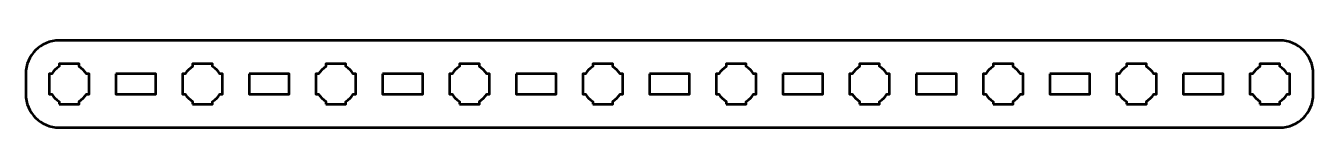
# Model space of a CAD drawing. Header units: centimetres. Extents: x -20.2 to -0.8, y -15.5 to -14.2.
import ezdxf

# ---------------------------------------------------------------- set-up
doc = ezdxf.new("R2010")
doc.units = ezdxf.units.CM
doc.header["$MEASUREMENT"] = 0
doc.layers.add('Layer 1', color=7, linetype='Continuous')

msp = doc.modelspace()

# ---------------------------------------------------------------- linework, layer by layer
at = {"layer": 'Layer 1', "lineweight": 53}
for points, knots in [([(-19.64997, -14.19999), (-19.64997, -14.19999), (-1.35004, -14.19999), (-1.35004, -14.19999), (-1.35004, -14.19999), (-1.07304, -14.19999), (-0.84994, -14.42308), (-0.84994, -14.70008), (-0.84994, -14.70008), (-0.84994, -14.70008), (-0.84994, -15.00009), (-0.84994, -15.00009), (-0.84994, -15.00009), (-0.84994, -15.27705), (-1.07304, -15.50001), (-1.35004, -15.50001), (-1.35004, -15.50001), (-1.35004, -15.50001), (-19.64997, -15.50001), (-19.64997, -15.50001), (-19.64997, -15.50001), (-19.92697, -15.50001), (-20.15006, -15.27705), (-20.15006, -15.00009), (-20.15006, -15.00009), (-20.15006, -15.00009), (-20.15006, -14.70008), (-20.15006, -14.70008), (-20.15006, -14.70008), (-20.15006, -14.42308), (-19.92697, -14.19999), (-19.64997, -14.19999)], [0, 0, 0, 0, 0.125, 0.125, 0.125, 0.125, 0.25, 0.25, 0.25, 0.25, 0.375, 0.375, 0.375, 0.375, 0.5, 0.5, 0.5, 0.5, 0.625, 0.625, 0.625, 0.625, 0.75, 0.75, 0.75, 0.75, 0.875, 0.875, 0.875, 0.875, 1, 1, 1, 1]), ([(-19.64997, -15.15002), (-19.64997, -15.15002), (-19.64997, -15.10991), (-19.64997, -15.10991), (-19.64997, -15.10991), (-19.69558, -15.08359), (-19.7335, -15.04556), (-19.75982, -15.00009), (-19.75982, -15.00009), (-19.75982, -15.00009), (-19.80004, -15.00009), (-19.80004, -15.00009), (-19.80004, -15.00009), (-19.80004, -15.00009), (-19.80004, -14.85001), (-19.80004, -14.85001), (-19.80004, -14.85001), (-19.80004, -14.85001), (-19.80004, -14.70008), (-19.80004, -14.70008), (-19.80004, -14.70008), (-19.80004, -14.70008), (-19.75982, -14.70008), (-19.75982, -14.70008), (-19.75982, -14.70008), (-19.7335, -14.65447), (-19.69558, -14.61655), (-19.64997, -14.59023), (-19.64997, -14.59023), (-19.64997, -14.59023), (-19.64997, -14.55001), (-19.64997, -14.55001), (-19.64997, -14.55001), (-19.64997, -14.55001), (-19.50004, -14.55001), (-19.50004, -14.55001), (-19.50004, -14.55001), (-19.50004, -14.55001), (-19.34996, -14.55001), (-19.34996, -14.55001), (-19.34996, -14.55001), (-19.34996, -14.55001), (-19.34996, -14.59023), (-19.34996, -14.59023), (-19.34996, -14.59023), (-19.30449, -14.61655), (-19.26646, -14.65447), (-19.24014, -14.70008), (-19.24014, -14.70008), (-19.24014, -14.70008), (-19.20003, -14.70008), (-19.20003, -14.70008), (-19.20003, -14.70008), (-19.20003, -14.70008), (-19.20003, -14.85001), (-19.20003, -14.85001), (-19.20003, -14.85001), (-19.20003, -14.85001), (-19.20003, -15.00009), (-19.20003, -15.00009), (-19.20003, -15.00009), (-19.20003, -15.00009), (-19.24014, -15.00009), (-19.24014, -15.00009), (-19.24014, -15.00009), (-19.26646, -15.04556), (-19.30449, -15.08359), (-19.34996, -15.10991), (-19.34996, -15.10991), (-19.34996, -15.10991), (-19.34996, -15.15002), (-19.34996, -15.15002), (-19.34996, -15.15002), (-19.34996, -15.15002), (-19.50004, -15.15002), (-19.50004, -15.15002), (-19.50004, -15.15002), (-19.50004, -15.15002), (-19.64997, -15.15002), (-19.64997, -15.15002)], [0, 0, 0, 0, 0.05, 0.05, 0.05, 0.05, 0.1, 0.1, 0.1, 0.1, 0.15, 0.15, 0.15, 0.15, 0.2, 0.2, 0.2, 0.2, 0.25, 0.25, 0.25, 0.25, 0.3, 0.3, 0.3, 0.3, 0.35, 0.35, 0.35, 0.35, 0.4, 0.4, 0.4, 0.4, 0.45, 0.45, 0.45, 0.45, 0.5, 0.5, 0.5, 0.5, 0.55, 0.55, 0.55, 0.55, 0.6, 0.6, 0.6, 0.6, 0.65, 0.65, 0.65, 0.65, 0.7, 0.7, 0.7, 0.7, 0.75, 0.75, 0.75, 0.75, 0.8, 0.8, 0.8, 0.8, 0.85, 0.85, 0.85, 0.85, 0.9, 0.9, 0.9, 0.9, 0.95, 0.95, 0.95, 0.95, 1, 1, 1, 1]), ([(-17.65003, -15.15002), (-17.65003, -15.15002), (-17.65003, -15.10991), (-17.65003, -15.10991), (-17.65003, -15.10991), (-17.69551, -15.08359), (-17.73354, -15.04556), (-17.75985, -15.00009), (-17.75985, -15.00009), (-17.75985, -15.00009), (-17.79996, -15.00009), (-17.79996, -15.00009), (-17.79996, -15.00009), (-17.79996, -15.00009), (-17.79996, -14.85001), (-17.79996, -14.85001), (-17.79996, -14.85001), (-17.79996, -14.85001), (-17.79996, -14.70008), (-17.79996, -14.70008), (-17.79996, -14.70008), (-17.79996, -14.70008), (-17.75985, -14.70008), (-17.75985, -14.70008), (-17.75985, -14.70008), (-17.73354, -14.65447), (-17.69551, -14.61655), (-17.65003, -14.59023), (-17.65003, -14.59023), (-17.65003, -14.59023), (-17.65003, -14.55001), (-17.65003, -14.55001), (-17.65003, -14.55001), (-17.65003, -14.55001), (-17.49996, -14.55001), (-17.49996, -14.55001), (-17.49996, -14.55001), (-17.49996, -14.55001), (-17.35003, -14.55001), (-17.35003, -14.55001), (-17.35003, -14.55001), (-17.35003, -14.55001), (-17.35003, -14.59023), (-17.35003, -14.59023), (-17.35003, -14.59023), (-17.30456, -14.61655), (-17.26653, -14.65447), (-17.24021, -14.70008), (-17.24021, -14.70008), (-17.24021, -14.70008), (-17.19996, -14.70008), (-17.19996, -14.70008), (-17.19996, -14.70008), (-17.19996, -14.70008), (-17.19996, -14.85001), (-17.19996, -14.85001), (-17.19996, -14.85001), (-17.19996, -14.85001), (-17.19996, -15.00009), (-17.19996, -15.00009), (-17.19996, -15.00009), (-17.19996, -15.00009), (-17.24021, -15.00009), (-17.24021, -15.00009), (-17.24021, -15.00009), (-17.26653, -15.04556), (-17.30456, -15.08359), (-17.35003, -15.10991), (-17.35003, -15.10991), (-17.35003, -15.10991), (-17.35003, -15.15002), (-17.35003, -15.15002), (-17.35003, -15.15002), (-17.35003, -15.15002), (-17.49996, -15.15002), (-17.49996, -15.15002), (-17.49996, -15.15002), (-17.49996, -15.15002), (-17.65003, -15.15002), (-17.65003, -15.15002)], [0, 0, 0, 0, 0.05, 0.05, 0.05, 0.05, 0.1, 0.1, 0.1, 0.1, 0.15, 0.15, 0.15, 0.15, 0.2, 0.2, 0.2, 0.2, 0.25, 0.25, 0.25, 0.25, 0.3, 0.3, 0.3, 0.3, 0.35, 0.35, 0.35, 0.35, 0.4, 0.4, 0.4, 0.4, 0.45, 0.45, 0.45, 0.45, 0.5, 0.5, 0.5, 0.5, 0.55, 0.55, 0.55, 0.55, 0.6, 0.6, 0.6, 0.6, 0.65, 0.65, 0.65, 0.65, 0.7, 0.7, 0.7, 0.7, 0.75, 0.75, 0.75, 0.75, 0.8, 0.8, 0.8, 0.8, 0.85, 0.85, 0.85, 0.85, 0.9, 0.9, 0.9, 0.9, 0.95, 0.95, 0.95, 0.95, 1, 1, 1, 1]), ([(-15.6501, -15.15002), (-15.6501, -15.15002), (-15.6501, -15.10991), (-15.6501, -15.10991), (-15.6501, -15.10991), (-15.69557, -15.08359), (-15.73346, -15.04556), (-15.75992, -15.00009), (-15.75992, -15.00009), (-15.75992, -15.00009), (-15.80003, -15.00009), (-15.80003, -15.00009), (-15.80003, -15.00009), (-15.80003, -15.00009), (-15.80003, -14.85001), (-15.80003, -14.85001), (-15.80003, -14.85001), (-15.80003, -14.85001), (-15.80003, -14.70008), (-15.80003, -14.70008), (-15.80003, -14.70008), (-15.80003, -14.70008), (-15.75992, -14.70008), (-15.75992, -14.70008), (-15.75992, -14.70008), (-15.73346, -14.65447), (-15.69557, -14.61655), (-15.6501, -14.59023), (-15.6501, -14.59023), (-15.6501, -14.59023), (-15.6501, -14.55001), (-15.6501, -14.55001), (-15.6501, -14.55001), (-15.6501, -14.55001), (-15.50003, -14.55001), (-15.50003, -14.55001), (-15.50003, -14.55001), (-15.50003, -14.55001), (-15.3501, -14.55001), (-15.3501, -14.55001), (-15.3501, -14.55001), (-15.3501, -14.55001), (-15.3501, -14.59023), (-15.3501, -14.59023), (-15.3501, -14.59023), (-15.30448, -14.61655), (-15.26656, -14.65447), (-15.24024, -14.70008), (-15.24024, -14.70008), (-15.24024, -14.70008), (-15.20003, -14.70008), (-15.20003, -14.70008), (-15.20003, -14.70008), (-15.20003, -14.70008), (-15.20003, -14.85001), (-15.20003, -14.85001), (-15.20003, -14.85001), (-15.20003, -14.85001), (-15.20003, -15.00009), (-15.20003, -15.00009), (-15.20003, -15.00009), (-15.20003, -15.00009), (-15.24024, -15.00009), (-15.24024, -15.00009), (-15.24024, -15.00009), (-15.26656, -15.04556), (-15.30448, -15.08359), (-15.3501, -15.10991), (-15.3501, -15.10991), (-15.3501, -15.10991), (-15.3501, -15.15002), (-15.3501, -15.15002), (-15.3501, -15.15002), (-15.3501, -15.15002), (-15.50003, -15.15002), (-15.50003, -15.15002), (-15.50003, -15.15002), (-15.50003, -15.15002), (-15.6501, -15.15002), (-15.6501, -15.15002)], [0, 0, 0, 0, 0.05, 0.05, 0.05, 0.05, 0.1, 0.1, 0.1, 0.1, 0.15, 0.15, 0.15, 0.15, 0.2, 0.2, 0.2, 0.2, 0.25, 0.25, 0.25, 0.25, 0.3, 0.3, 0.3, 0.3, 0.35, 0.35, 0.35, 0.35, 0.4, 0.4, 0.4, 0.4, 0.45, 0.45, 0.45, 0.45, 0.5, 0.5, 0.5, 0.5, 0.55, 0.55, 0.55, 0.55, 0.6, 0.6, 0.6, 0.6, 0.65, 0.65, 0.65, 0.65, 0.7, 0.7, 0.7, 0.7, 0.75, 0.75, 0.75, 0.75, 0.8, 0.8, 0.8, 0.8, 0.85, 0.85, 0.85, 0.85, 0.9, 0.9, 0.9, 0.9, 0.95, 0.95, 0.95, 0.95, 1, 1, 1, 1]), ([(-13.64999, -15.15002), (-13.64999, -15.15002), (-13.64999, -15.10991), (-13.64999, -15.10991), (-13.64999, -15.10991), (-13.69561, -15.08359), (-13.73349, -15.04556), (-13.75981, -15.00009), (-13.75981, -15.00009), (-13.75981, -15.00009), (-13.80006, -15.00009), (-13.80006, -15.00009), (-13.80006, -15.00009), (-13.80006, -15.00009), (-13.80006, -14.85001), (-13.80006, -14.85001), (-13.80006, -14.85001), (-13.80006, -14.85001), (-13.80006, -14.70008), (-13.80006, -14.70008), (-13.80006, -14.70008), (-13.80006, -14.70008), (-13.75981, -14.70008), (-13.75981, -14.70008), (-13.75981, -14.70008), (-13.73349, -14.65447), (-13.69561, -14.61655), (-13.64999, -14.59023), (-13.64999, -14.59023), (-13.64999, -14.59023), (-13.64999, -14.55001), (-13.64999, -14.55001), (-13.64999, -14.55001), (-13.64999, -14.55001), (-13.50006, -14.55001), (-13.50006, -14.55001), (-13.50006, -14.55001), (-13.50006, -14.55001), (-13.34999, -14.55001), (-13.34999, -14.55001), (-13.34999, -14.55001), (-13.34999, -14.55001), (-13.34999, -14.59023), (-13.34999, -14.59023), (-13.34999, -14.59023), (-13.30452, -14.61655), (-13.26649, -14.65447), (-13.24017, -14.70008), (-13.24017, -14.70008), (-13.24017, -14.70008), (-13.20006, -14.70008), (-13.20006, -14.70008), (-13.20006, -14.70008), (-13.20006, -14.70008), (-13.20006, -14.85001), (-13.20006, -14.85001), (-13.20006, -14.85001), (-13.20006, -14.85001), (-13.20006, -15.00009), (-13.20006, -15.00009), (-13.20006, -15.00009), (-13.20006, -15.00009), (-13.24017, -15.00009), (-13.24017, -15.00009), (-13.24017, -15.00009), (-13.26649, -15.04556), (-13.30452, -15.08359), (-13.34999, -15.10991), (-13.34999, -15.10991), (-13.34999, -15.10991), (-13.34999, -15.15002), (-13.34999, -15.15002), (-13.34999, -15.15002), (-13.34999, -15.15002), (-13.50006, -15.15002), (-13.50006, -15.15002), (-13.50006, -15.15002), (-13.50006, -15.15002), (-13.64999, -15.15002), (-13.64999, -15.15002)], [0, 0, 0, 0, 0.05, 0.05, 0.05, 0.05, 0.1, 0.1, 0.1, 0.1, 0.15, 0.15, 0.15, 0.15, 0.2, 0.2, 0.2, 0.2, 0.25, 0.25, 0.25, 0.25, 0.3, 0.3, 0.3, 0.3, 0.35, 0.35, 0.35, 0.35, 0.4, 0.4, 0.4, 0.4, 0.45, 0.45, 0.45, 0.45, 0.5, 0.5, 0.5, 0.5, 0.55, 0.55, 0.55, 0.55, 0.6, 0.6, 0.6, 0.6, 0.65, 0.65, 0.65, 0.65, 0.7, 0.7, 0.7, 0.7, 0.75, 0.75, 0.75, 0.75, 0.8, 0.8, 0.8, 0.8, 0.85, 0.85, 0.85, 0.85, 0.9, 0.9, 0.9, 0.9, 0.95, 0.95, 0.95, 0.95, 1, 1, 1, 1]), ([(-11.65006, -15.15002), (-11.65006, -15.15002), (-11.65006, -15.10991), (-11.65006, -15.10991), (-11.65006, -15.10991), (-11.69553, -15.08359), (-11.73356, -15.04556), (-11.75988, -15.00009), (-11.75988, -15.00009), (-11.75988, -15.00009), (-11.79999, -15.00009), (-11.79999, -15.00009), (-11.79999, -15.00009), (-11.79999, -15.00009), (-11.79999, -14.85001), (-11.79999, -14.85001), (-11.79999, -14.85001), (-11.79999, -14.85001), (-11.79999, -14.70008), (-11.79999, -14.70008), (-11.79999, -14.70008), (-11.79999, -14.70008), (-11.75988, -14.70008), (-11.75988, -14.70008), (-11.75988, -14.70008), (-11.73356, -14.65447), (-11.69553, -14.61655), (-11.65006, -14.59023), (-11.65006, -14.59023), (-11.65006, -14.59023), (-11.65006, -14.55001), (-11.65006, -14.55001), (-11.65006, -14.55001), (-11.65006, -14.55001), (-11.49999, -14.55001), (-11.49999, -14.55001), (-11.49999, -14.55001), (-11.49999, -14.55001), (-11.35006, -14.55001), (-11.35006, -14.55001), (-11.35006, -14.55001), (-11.35006, -14.55001), (-11.35006, -14.59023), (-11.35006, -14.59023), (-11.35006, -14.59023), (-11.30444, -14.61655), (-11.26655, -14.65447), (-11.24024, -14.70008), (-11.24024, -14.70008), (-11.24024, -14.70008), (-11.19999, -14.70008), (-11.19999, -14.70008), (-11.19999, -14.70008), (-11.19999, -14.70008), (-11.19999, -14.85001), (-11.19999, -14.85001), (-11.19999, -14.85001), (-11.19999, -14.85001), (-11.19999, -15.00009), (-11.19999, -15.00009), (-11.19999, -15.00009), (-11.19999, -15.00009), (-11.24024, -15.00009), (-11.24024, -15.00009), (-11.24024, -15.00009), (-11.26655, -15.04556), (-11.30444, -15.08359), (-11.35006, -15.10991), (-11.35006, -15.10991), (-11.35006, -15.10991), (-11.35006, -15.15002), (-11.35006, -15.15002), (-11.35006, -15.15002), (-11.35006, -15.15002), (-11.49999, -15.15002), (-11.49999, -15.15002), (-11.49999, -15.15002), (-11.49999, -15.15002), (-11.65006, -15.15002), (-11.65006, -15.15002)], [0, 0, 0, 0, 0.05, 0.05, 0.05, 0.05, 0.1, 0.1, 0.1, 0.1, 0.15, 0.15, 0.15, 0.15, 0.2, 0.2, 0.2, 0.2, 0.25, 0.25, 0.25, 0.25, 0.3, 0.3, 0.3, 0.3, 0.35, 0.35, 0.35, 0.35, 0.4, 0.4, 0.4, 0.4, 0.45, 0.45, 0.45, 0.45, 0.5, 0.5, 0.5, 0.5, 0.55, 0.55, 0.55, 0.55, 0.6, 0.6, 0.6, 0.6, 0.65, 0.65, 0.65, 0.65, 0.7, 0.7, 0.7, 0.7, 0.75, 0.75, 0.75, 0.75, 0.8, 0.8, 0.8, 0.8, 0.85, 0.85, 0.85, 0.85, 0.9, 0.9, 0.9, 0.9, 0.95, 0.95, 0.95, 0.95, 1, 1, 1, 1]), ([(-9.65009, -15.15002), (-9.65009, -15.15002), (-9.65009, -15.10991), (-9.65009, -15.10991), (-9.65009, -15.10991), (-9.69556, -15.08359), (-9.73349, -15.04556), (-9.75995, -15.00009), (-9.75995, -15.00009), (-9.75995, -15.00009), (-9.80002, -15.00009), (-9.80002, -15.00009), (-9.80002, -15.00009), (-9.80002, -15.00009), (-9.80002, -14.85001), (-9.80002, -14.85001), (-9.80002, -14.85001), (-9.80002, -14.85001), (-9.80002, -14.70008), (-9.80002, -14.70008), (-9.80002, -14.70008), (-9.80002, -14.70008), (-9.75995, -14.70008), (-9.75995, -14.70008), (-9.75995, -14.70008), (-9.73349, -14.65447), (-9.69556, -14.61655), (-9.65009, -14.59023), (-9.65009, -14.59023), (-9.65009, -14.59023), (-9.65009, -14.55001), (-9.65009, -14.55001), (-9.65009, -14.55001), (-9.65009, -14.55001), (-9.50002, -14.55001), (-9.50002, -14.55001), (-9.50002, -14.55001), (-9.50002, -14.55001), (-9.35009, -14.55001), (-9.35009, -14.55001), (-9.35009, -14.55001), (-9.35009, -14.55001), (-9.35009, -14.59023), (-9.35009, -14.59023), (-9.35009, -14.59023), (-9.30451, -14.61655), (-9.26659, -14.65447), (-9.24013, -14.70008), (-9.24013, -14.70008), (-9.24013, -14.70008), (-9.20005, -14.70008), (-9.20005, -14.70008), (-9.20005, -14.70008), (-9.20005, -14.70008), (-9.20005, -14.85001), (-9.20005, -14.85001), (-9.20005, -14.85001), (-9.20005, -14.85001), (-9.20005, -15.00009), (-9.20005, -15.00009), (-9.20005, -15.00009), (-9.20005, -15.00009), (-9.24013, -15.00009), (-9.24013, -15.00009), (-9.24013, -15.00009), (-9.26659, -15.04556), (-9.30451, -15.08359), (-9.35009, -15.10991), (-9.35009, -15.10991), (-9.35009, -15.10991), (-9.35009, -15.15002), (-9.35009, -15.15002), (-9.35009, -15.15002), (-9.35009, -15.15002), (-9.50002, -15.15002), (-9.50002, -15.15002), (-9.50002, -15.15002), (-9.50002, -15.15002), (-9.65009, -15.15002), (-9.65009, -15.15002)], [0, 0, 0, 0, 0.05, 0.05, 0.05, 0.05, 0.1, 0.1, 0.1, 0.1, 0.15, 0.15, 0.15, 0.15, 0.2, 0.2, 0.2, 0.2, 0.25, 0.25, 0.25, 0.25, 0.3, 0.3, 0.3, 0.3, 0.35, 0.35, 0.35, 0.35, 0.4, 0.4, 0.4, 0.4, 0.45, 0.45, 0.45, 0.45, 0.5, 0.5, 0.5, 0.5, 0.55, 0.55, 0.55, 0.55, 0.6, 0.6, 0.6, 0.6, 0.65, 0.65, 0.65, 0.65, 0.7, 0.7, 0.7, 0.7, 0.75, 0.75, 0.75, 0.75, 0.8, 0.8, 0.8, 0.8, 0.85, 0.85, 0.85, 0.85, 0.9, 0.9, 0.9, 0.9, 0.95, 0.95, 0.95, 0.95, 1, 1, 1, 1]), ([(-7.65002, -15.15002), (-7.65002, -15.15002), (-7.65002, -15.10991), (-7.65002, -15.10991), (-7.65002, -15.10991), (-7.69563, -15.08359), (-7.73352, -15.04556), (-7.75984, -15.00009), (-7.75984, -15.00009), (-7.75984, -15.00009), (-7.80009, -15.00009), (-7.80009, -15.00009), (-7.80009, -15.00009), (-7.80009, -15.00009), (-7.80009, -14.85001), (-7.80009, -14.85001), (-7.80009, -14.85001), (-7.80009, -14.85001), (-7.80009, -14.70008), (-7.80009, -14.70008), (-7.80009, -14.70008), (-7.80009, -14.70008), (-7.75984, -14.70008), (-7.75984, -14.70008), (-7.75984, -14.70008), (-7.73352, -14.65447), (-7.69563, -14.61655), (-7.65002, -14.59023), (-7.65002, -14.59023), (-7.65002, -14.59023), (-7.65002, -14.55001), (-7.65002, -14.55001), (-7.65002, -14.55001), (-7.65002, -14.55001), (-7.50009, -14.55001), (-7.50009, -14.55001), (-7.50009, -14.55001), (-7.50009, -14.55001), (-7.35002, -14.55001), (-7.35002, -14.55001), (-7.35002, -14.55001), (-7.35002, -14.55001), (-7.35002, -14.59023), (-7.35002, -14.59023), (-7.35002, -14.59023), (-7.30454, -14.61655), (-7.26651, -14.65447), (-7.2402, -14.70008), (-7.2402, -14.70008), (-7.2402, -14.70008), (-7.20008, -14.70008), (-7.20008, -14.70008), (-7.20008, -14.70008), (-7.20008, -14.70008), (-7.20008, -14.85001), (-7.20008, -14.85001), (-7.20008, -14.85001), (-7.20008, -14.85001), (-7.20008, -15.00009), (-7.20008, -15.00009), (-7.20008, -15.00009), (-7.20008, -15.00009), (-7.2402, -15.00009), (-7.2402, -15.00009), (-7.2402, -15.00009), (-7.26651, -15.04556), (-7.30454, -15.08359), (-7.35002, -15.10991), (-7.35002, -15.10991), (-7.35002, -15.10991), (-7.35002, -15.15002), (-7.35002, -15.15002), (-7.35002, -15.15002), (-7.35002, -15.15002), (-7.50009, -15.15002), (-7.50009, -15.15002), (-7.50009, -15.15002), (-7.50009, -15.15002), (-7.65002, -15.15002), (-7.65002, -15.15002)], [0, 0, 0, 0, 0.05, 0.05, 0.05, 0.05, 0.1, 0.1, 0.1, 0.1, 0.15, 0.15, 0.15, 0.15, 0.2, 0.2, 0.2, 0.2, 0.25, 0.25, 0.25, 0.25, 0.3, 0.3, 0.3, 0.3, 0.35, 0.35, 0.35, 0.35, 0.4, 0.4, 0.4, 0.4, 0.45, 0.45, 0.45, 0.45, 0.5, 0.5, 0.5, 0.5, 0.55, 0.55, 0.55, 0.55, 0.6, 0.6, 0.6, 0.6, 0.65, 0.65, 0.65, 0.65, 0.7, 0.7, 0.7, 0.7, 0.75, 0.75, 0.75, 0.75, 0.8, 0.8, 0.8, 0.8, 0.85, 0.85, 0.85, 0.85, 0.9, 0.9, 0.9, 0.9, 0.95, 0.95, 0.95, 0.95, 1, 1, 1, 1]), ([(-5.65009, -15.15002), (-5.65009, -15.15002), (-5.65009, -15.10991), (-5.65009, -15.10991), (-5.65009, -15.10991), (-5.69556, -15.08359), (-5.73359, -15.04556), (-5.7599, -15.00009), (-5.7599, -15.00009), (-5.7599, -15.00009), (-5.80002, -15.00009), (-5.80002, -15.00009), (-5.80002, -15.00009), (-5.80002, -15.00009), (-5.80002, -14.85001), (-5.80002, -14.85001), (-5.80002, -14.85001), (-5.80002, -14.85001), (-5.80002, -14.70008), (-5.80002, -14.70008), (-5.80002, -14.70008), (-5.80002, -14.70008), (-5.7599, -14.70008), (-5.7599, -14.70008), (-5.7599, -14.70008), (-5.73359, -14.65447), (-5.69556, -14.61655), (-5.65009, -14.59023), (-5.65009, -14.59023), (-5.65009, -14.59023), (-5.65009, -14.55001), (-5.65009, -14.55001), (-5.65009, -14.55001), (-5.65009, -14.55001), (-5.50001, -14.55001), (-5.50001, -14.55001), (-5.50001, -14.55001), (-5.50001, -14.55001), (-5.35008, -14.55001), (-5.35008, -14.55001), (-5.35008, -14.55001), (-5.35008, -14.55001), (-5.35008, -14.59023), (-5.35008, -14.59023), (-5.35008, -14.59023), (-5.30447, -14.61655), (-5.26658, -14.65447), (-5.24023, -14.70008), (-5.24023, -14.70008), (-5.24023, -14.70008), (-5.20001, -14.70008), (-5.20001, -14.70008), (-5.20001, -14.70008), (-5.20001, -14.70008), (-5.20001, -14.85001), (-5.20001, -14.85001), (-5.20001, -14.85001), (-5.20001, -14.85001), (-5.20001, -15.00009), (-5.20001, -15.00009), (-5.20001, -15.00009), (-5.20001, -15.00009), (-5.24023, -15.00009), (-5.24023, -15.00009), (-5.24023, -15.00009), (-5.26658, -15.04556), (-5.30447, -15.08359), (-5.35008, -15.10991), (-5.35008, -15.10991), (-5.35008, -15.10991), (-5.35008, -15.15002), (-5.35008, -15.15002), (-5.35008, -15.15002), (-5.35008, -15.15002), (-5.50001, -15.15002), (-5.50001, -15.15002), (-5.50001, -15.15002), (-5.50001, -15.15002), (-5.65009, -15.15002), (-5.65009, -15.15002)], [0, 0, 0, 0, 0.05, 0.05, 0.05, 0.05, 0.1, 0.1, 0.1, 0.1, 0.15, 0.15, 0.15, 0.15, 0.2, 0.2, 0.2, 0.2, 0.25, 0.25, 0.25, 0.25, 0.3, 0.3, 0.3, 0.3, 0.35, 0.35, 0.35, 0.35, 0.4, 0.4, 0.4, 0.4, 0.45, 0.45, 0.45, 0.45, 0.5, 0.5, 0.5, 0.5, 0.55, 0.55, 0.55, 0.55, 0.6, 0.6, 0.6, 0.6, 0.65, 0.65, 0.65, 0.65, 0.7, 0.7, 0.7, 0.7, 0.75, 0.75, 0.75, 0.75, 0.8, 0.8, 0.8, 0.8, 0.85, 0.85, 0.85, 0.85, 0.9, 0.9, 0.9, 0.9, 0.95, 0.95, 0.95, 0.95, 1, 1, 1, 1]), ([(-3.64998, -15.15002), (-3.64998, -15.15002), (-3.64998, -15.10991), (-3.64998, -15.10991), (-3.64998, -15.10991), (-3.69559, -15.08359), (-3.73351, -15.04556), (-3.75997, -15.00009), (-3.75997, -15.00009), (-3.75997, -15.00009), (-3.80005, -15.00009), (-3.80005, -15.00009), (-3.80005, -15.00009), (-3.80005, -15.00009), (-3.80005, -14.85001), (-3.80005, -14.85001), (-3.80005, -14.85001), (-3.80005, -14.85001), (-3.80005, -14.70008), (-3.80005, -14.70008), (-3.80005, -14.70008), (-3.80005, -14.70008), (-3.75997, -14.70008), (-3.75997, -14.70008), (-3.75997, -14.70008), (-3.73351, -14.65447), (-3.69559, -14.61655), (-3.64998, -14.59023), (-3.64998, -14.59023), (-3.64998, -14.59023), (-3.64998, -14.55001), (-3.64998, -14.55001), (-3.64998, -14.55001), (-3.64998, -14.55001), (-3.50005, -14.55001), (-3.50005, -14.55001), (-3.50005, -14.55001), (-3.50005, -14.55001), (-3.34997, -14.55001), (-3.34997, -14.55001), (-3.34997, -14.55001), (-3.34997, -14.55001), (-3.34997, -14.59023), (-3.34997, -14.59023), (-3.34997, -14.59023), (-3.3045, -14.61655), (-3.26661, -14.65447), (-3.24015, -14.70008), (-3.24015, -14.70008), (-3.24015, -14.70008), (-3.20004, -14.70008), (-3.20004, -14.70008), (-3.20004, -14.70008), (-3.20004, -14.70008), (-3.20004, -14.85001), (-3.20004, -14.85001), (-3.20004, -14.85001), (-3.20004, -14.85001), (-3.20004, -15.00009), (-3.20004, -15.00009), (-3.20004, -15.00009), (-3.20004, -15.00009), (-3.24015, -15.00009), (-3.24015, -15.00009), (-3.24015, -15.00009), (-3.26661, -15.04556), (-3.3045, -15.08359), (-3.34997, -15.10991), (-3.34997, -15.10991), (-3.34997, -15.10991), (-3.34997, -15.15002), (-3.34997, -15.15002), (-3.34997, -15.15002), (-3.34997, -15.15002), (-3.50005, -15.15002), (-3.50005, -15.15002), (-3.50005, -15.15002), (-3.50005, -15.15002), (-3.64998, -15.15002), (-3.64998, -15.15002)], [0, 0, 0, 0, 0.05, 0.05, 0.05, 0.05, 0.1, 0.1, 0.1, 0.1, 0.15, 0.15, 0.15, 0.15, 0.2, 0.2, 0.2, 0.2, 0.25, 0.25, 0.25, 0.25, 0.3, 0.3, 0.3, 0.3, 0.35, 0.35, 0.35, 0.35, 0.4, 0.4, 0.4, 0.4, 0.45, 0.45, 0.45, 0.45, 0.5, 0.5, 0.5, 0.5, 0.55, 0.55, 0.55, 0.55, 0.6, 0.6, 0.6, 0.6, 0.65, 0.65, 0.65, 0.65, 0.7, 0.7, 0.7, 0.7, 0.75, 0.75, 0.75, 0.75, 0.8, 0.8, 0.8, 0.8, 0.85, 0.85, 0.85, 0.85, 0.9, 0.9, 0.9, 0.9, 0.95, 0.95, 0.95, 0.95, 1, 1, 1, 1]), ([(-1.65004, -15.15002), (-1.65004, -15.15002), (-1.65004, -15.10991), (-1.65004, -15.10991), (-1.65004, -15.10991), (-1.69566, -15.08359), (-1.73355, -15.04556), (-1.75986, -15.00009), (-1.75986, -15.00009), (-1.75986, -15.00009), (-1.80012, -15.00009), (-1.80012, -15.00009), (-1.80012, -15.00009), (-1.80012, -15.00009), (-1.80012, -14.85001), (-1.80012, -14.85001), (-1.80012, -14.85001), (-1.80012, -14.85001), (-1.80012, -14.70008), (-1.80012, -14.70008), (-1.80012, -14.70008), (-1.80012, -14.70008), (-1.75986, -14.70008), (-1.75986, -14.70008), (-1.75986, -14.70008), (-1.73355, -14.65447), (-1.69566, -14.61655), (-1.65004, -14.59023), (-1.65004, -14.59023), (-1.65004, -14.59023), (-1.65004, -14.55001), (-1.65004, -14.55001), (-1.65004, -14.55001), (-1.65004, -14.55001), (-1.50011, -14.55001), (-1.50011, -14.55001), (-1.50011, -14.55001), (-1.50011, -14.55001), (-1.35004, -14.55001), (-1.35004, -14.55001), (-1.35004, -14.55001), (-1.35004, -14.55001), (-1.35004, -14.59023), (-1.35004, -14.59023), (-1.35004, -14.59023), (-1.30457, -14.61655), (-1.26654, -14.65447), (-1.24022, -14.70008), (-1.24022, -14.70008), (-1.24022, -14.70008), (-1.20011, -14.70008), (-1.20011, -14.70008), (-1.20011, -14.70008), (-1.20011, -14.70008), (-1.20011, -14.85001), (-1.20011, -14.85001), (-1.20011, -14.85001), (-1.20011, -14.85001), (-1.20011, -15.00009), (-1.20011, -15.00009), (-1.20011, -15.00009), (-1.20011, -15.00009), (-1.24022, -15.00009), (-1.24022, -15.00009), (-1.24022, -15.00009), (-1.26654, -15.04556), (-1.30457, -15.08359), (-1.35004, -15.10991), (-1.35004, -15.10991), (-1.35004, -15.10991), (-1.35004, -15.15002), (-1.35004, -15.15002), (-1.35004, -15.15002), (-1.35004, -15.15002), (-1.50011, -15.15002), (-1.50011, -15.15002), (-1.50011, -15.15002), (-1.50011, -15.15002), (-1.65004, -15.15002), (-1.65004, -15.15002)], [0, 0, 0, 0, 0.05, 0.05, 0.05, 0.05, 0.1, 0.1, 0.1, 0.1, 0.15, 0.15, 0.15, 0.15, 0.2, 0.2, 0.2, 0.2, 0.25, 0.25, 0.25, 0.25, 0.3, 0.3, 0.3, 0.3, 0.35, 0.35, 0.35, 0.35, 0.4, 0.4, 0.4, 0.4, 0.45, 0.45, 0.45, 0.45, 0.5, 0.5, 0.5, 0.5, 0.55, 0.55, 0.55, 0.55, 0.6, 0.6, 0.6, 0.6, 0.65, 0.65, 0.65, 0.65, 0.7, 0.7, 0.7, 0.7, 0.75, 0.75, 0.75, 0.75, 0.8, 0.8, 0.8, 0.8, 0.85, 0.85, 0.85, 0.85, 0.9, 0.9, 0.9, 0.9, 0.95, 0.95, 0.95, 0.95, 1, 1, 1, 1]), ([(-18.80002, -14.70008), (-18.80002, -14.70008), (-18.20001, -14.70008), (-18.20001, -14.70008), (-18.20001, -14.70008), (-18.20001, -14.70008), (-18.20001, -15.00009), (-18.20001, -15.00009), (-18.20001, -15.00009), (-18.20001, -15.00009), (-18.80002, -15.00009), (-18.80002, -15.00009), (-18.80002, -15.00009), (-18.80002, -15.00009), (-18.80002, -14.70008), (-18.80002, -14.70008)], [0, 0, 0, 0, 0.25, 0.25, 0.25, 0.25, 0.5, 0.5, 0.5, 0.5, 0.75, 0.75, 0.75, 0.75, 1, 1, 1, 1]), ([(-16.80005, -14.70008), (-16.80005, -14.70008), (-16.20005, -14.70008), (-16.20005, -14.70008), (-16.20005, -14.70008), (-16.20005, -14.70008), (-16.20005, -15.00009), (-16.20005, -15.00009), (-16.20005, -15.00009), (-16.20005, -15.00009), (-16.80005, -15.00009), (-16.80005, -15.00009), (-16.80005, -15.00009), (-16.80005, -15.00009), (-16.80005, -14.70008), (-16.80005, -14.70008)], [0, 0, 0, 0, 0.25, 0.25, 0.25, 0.25, 0.5, 0.5, 0.5, 0.5, 0.75, 0.75, 0.75, 0.75, 1, 1, 1, 1]), ([(-14.79998, -14.70008), (-14.79998, -14.70008), (-14.19997, -14.70008), (-14.19997, -14.70008), (-14.19997, -14.70008), (-14.19997, -14.70008), (-14.19997, -15.00009), (-14.19997, -15.00009), (-14.19997, -15.00009), (-14.19997, -15.00009), (-14.79998, -15.00009), (-14.79998, -15.00009), (-14.79998, -15.00009), (-14.79998, -15.00009), (-14.79998, -14.70008), (-14.79998, -14.70008)], [0, 0, 0, 0, 0.25, 0.25, 0.25, 0.25, 0.5, 0.5, 0.5, 0.5, 0.75, 0.75, 0.75, 0.75, 1, 1, 1, 1]), ([(-12.80001, -14.70008), (-12.80001, -14.70008), (-12.2, -14.70008), (-12.2, -14.70008), (-12.2, -14.70008), (-12.2, -14.70008), (-12.2, -15.00009), (-12.2, -15.00009), (-12.2, -15.00009), (-12.2, -15.00009), (-12.80001, -15.00009), (-12.80001, -15.00009), (-12.80001, -15.00009), (-12.80001, -15.00009), (-12.80001, -14.70008), (-12.80001, -14.70008)], [0, 0, 0, 0, 0.25, 0.25, 0.25, 0.25, 0.5, 0.5, 0.5, 0.5, 0.75, 0.75, 0.75, 0.75, 1, 1, 1, 1]), ([(-10.80008, -14.70008), (-10.80008, -14.70008), (-10.20007, -14.70008), (-10.20007, -14.70008), (-10.20007, -14.70008), (-10.20007, -14.70008), (-10.20007, -15.00009), (-10.20007, -15.00009), (-10.20007, -15.00009), (-10.20007, -15.00009), (-10.80008, -15.00009), (-10.80008, -15.00009), (-10.80008, -15.00009), (-10.80008, -15.00009), (-10.80008, -14.70008), (-10.80008, -14.70008)], [0, 0, 0, 0, 0.25, 0.25, 0.25, 0.25, 0.5, 0.5, 0.5, 0.5, 0.75, 0.75, 0.75, 0.75, 1, 1, 1, 1]), ([(-8.8, -14.70008), (-8.8, -14.70008), (-8.2, -14.70008), (-8.2, -14.70008), (-8.2, -14.70008), (-8.2, -14.70008), (-8.2, -15.00009), (-8.2, -15.00009), (-8.2, -15.00009), (-8.2, -15.00009), (-8.8, -15.00009), (-8.8, -15.00009), (-8.8, -15.00009), (-8.8, -15.00009), (-8.8, -14.70008), (-8.8, -14.70008)], [0, 0, 0, 0, 0.25, 0.25, 0.25, 0.25, 0.5, 0.5, 0.5, 0.5, 0.75, 0.75, 0.75, 0.75, 1, 1, 1, 1]), ([(-6.80004, -14.70008), (-6.80004, -14.70008), (-6.20003, -14.70008), (-6.20003, -14.70008), (-6.20003, -14.70008), (-6.20003, -14.70008), (-6.20003, -15.00009), (-6.20003, -15.00009), (-6.20003, -15.00009), (-6.20003, -15.00009), (-6.80004, -15.00009), (-6.80004, -15.00009), (-6.80004, -15.00009), (-6.80004, -15.00009), (-6.80004, -14.70008), (-6.80004, -14.70008)], [0, 0, 0, 0, 0.25, 0.25, 0.25, 0.25, 0.5, 0.5, 0.5, 0.5, 0.75, 0.75, 0.75, 0.75, 1, 1, 1, 1]), ([(-4.79996, -14.70008), (-4.79996, -14.70008), (-4.19996, -14.70008), (-4.19996, -14.70008), (-4.19996, -14.70008), (-4.19996, -14.70008), (-4.19996, -15.00009), (-4.19996, -15.00009), (-4.19996, -15.00009), (-4.19996, -15.00009), (-4.79996, -15.00009), (-4.79996, -15.00009), (-4.79996, -15.00009), (-4.79996, -15.00009), (-4.79996, -14.70008), (-4.79996, -14.70008)], [0, 0, 0, 0, 0.25, 0.25, 0.25, 0.25, 0.5, 0.5, 0.5, 0.5, 0.75, 0.75, 0.75, 0.75, 1, 1, 1, 1]), ([(-2.80003, -14.70008), (-2.80003, -14.70008), (-2.20002, -14.70008), (-2.20002, -14.70008), (-2.20002, -14.70008), (-2.20002, -14.70008), (-2.20002, -15.00009), (-2.20002, -15.00009), (-2.20002, -15.00009), (-2.20002, -15.00009), (-2.80003, -15.00009), (-2.80003, -15.00009), (-2.80003, -15.00009), (-2.80003, -15.00009), (-2.80003, -14.70008), (-2.80003, -14.70008)], [0, 0, 0, 0, 0.25, 0.25, 0.25, 0.25, 0.5, 0.5, 0.5, 0.5, 0.75, 0.75, 0.75, 0.75, 1, 1, 1, 1])]:
    msp.add_open_spline(points, degree=3, knots=knots, dxfattribs=at)

doc.saveas('drawing.dxf')
